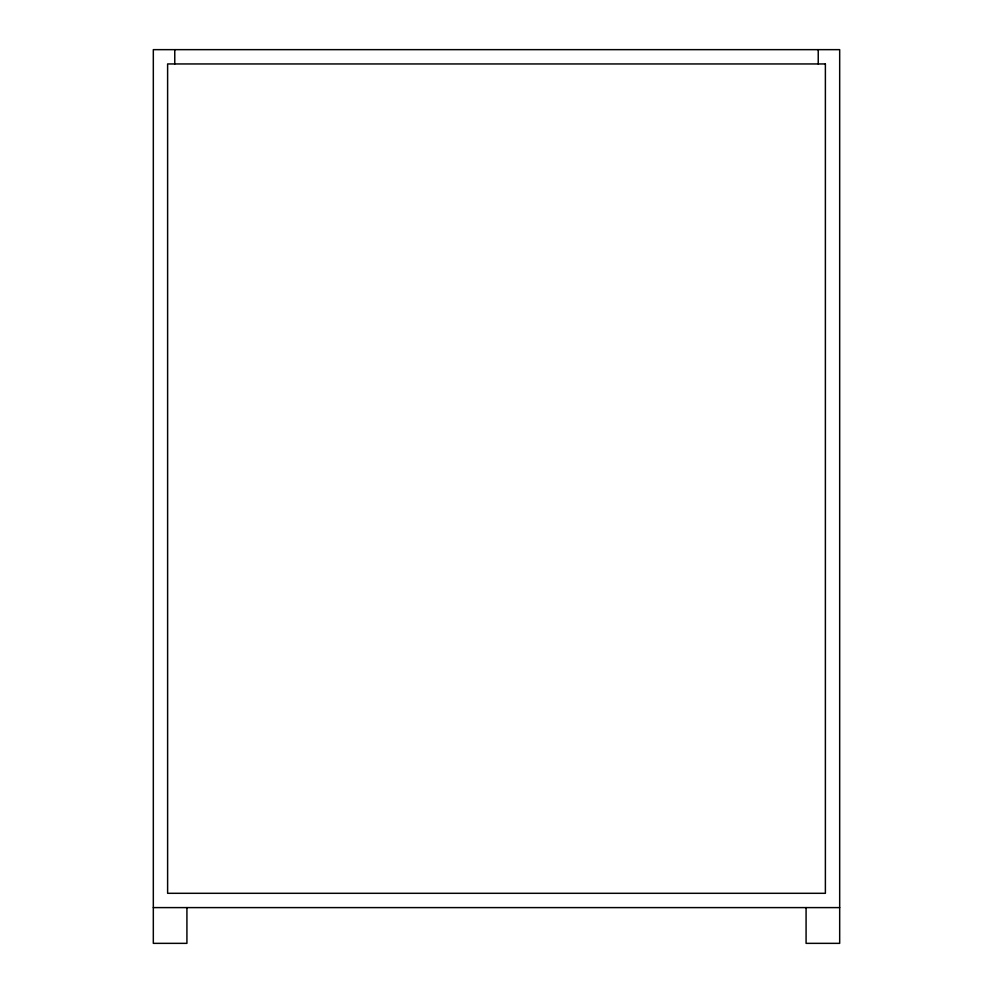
<?xml version="1.0" encoding="UTF-8"?>
<svg xmlns="http://www.w3.org/2000/svg" width="993" height="993" viewBox="0 0 993 993"><rect width="100%" height="100%" fill="white"/><g stroke="black" fill="none" stroke-linecap="round" stroke-linejoin="round"><path stroke-width="1.49" d="M153.319 907.602L839.681 907.602M818.232 49.65L818.232 63.949M806.08 907.602L806.08 943.35L839.681 943.35L839.681 49.65L153.319 49.65L153.319 943.35L186.92 943.35L186.92 907.602M174.768 49.65L174.768 63.949M825.382 63.949L167.618 63.949L167.618 893.303L825.382 893.303L825.382 63.949"/></g></svg>
